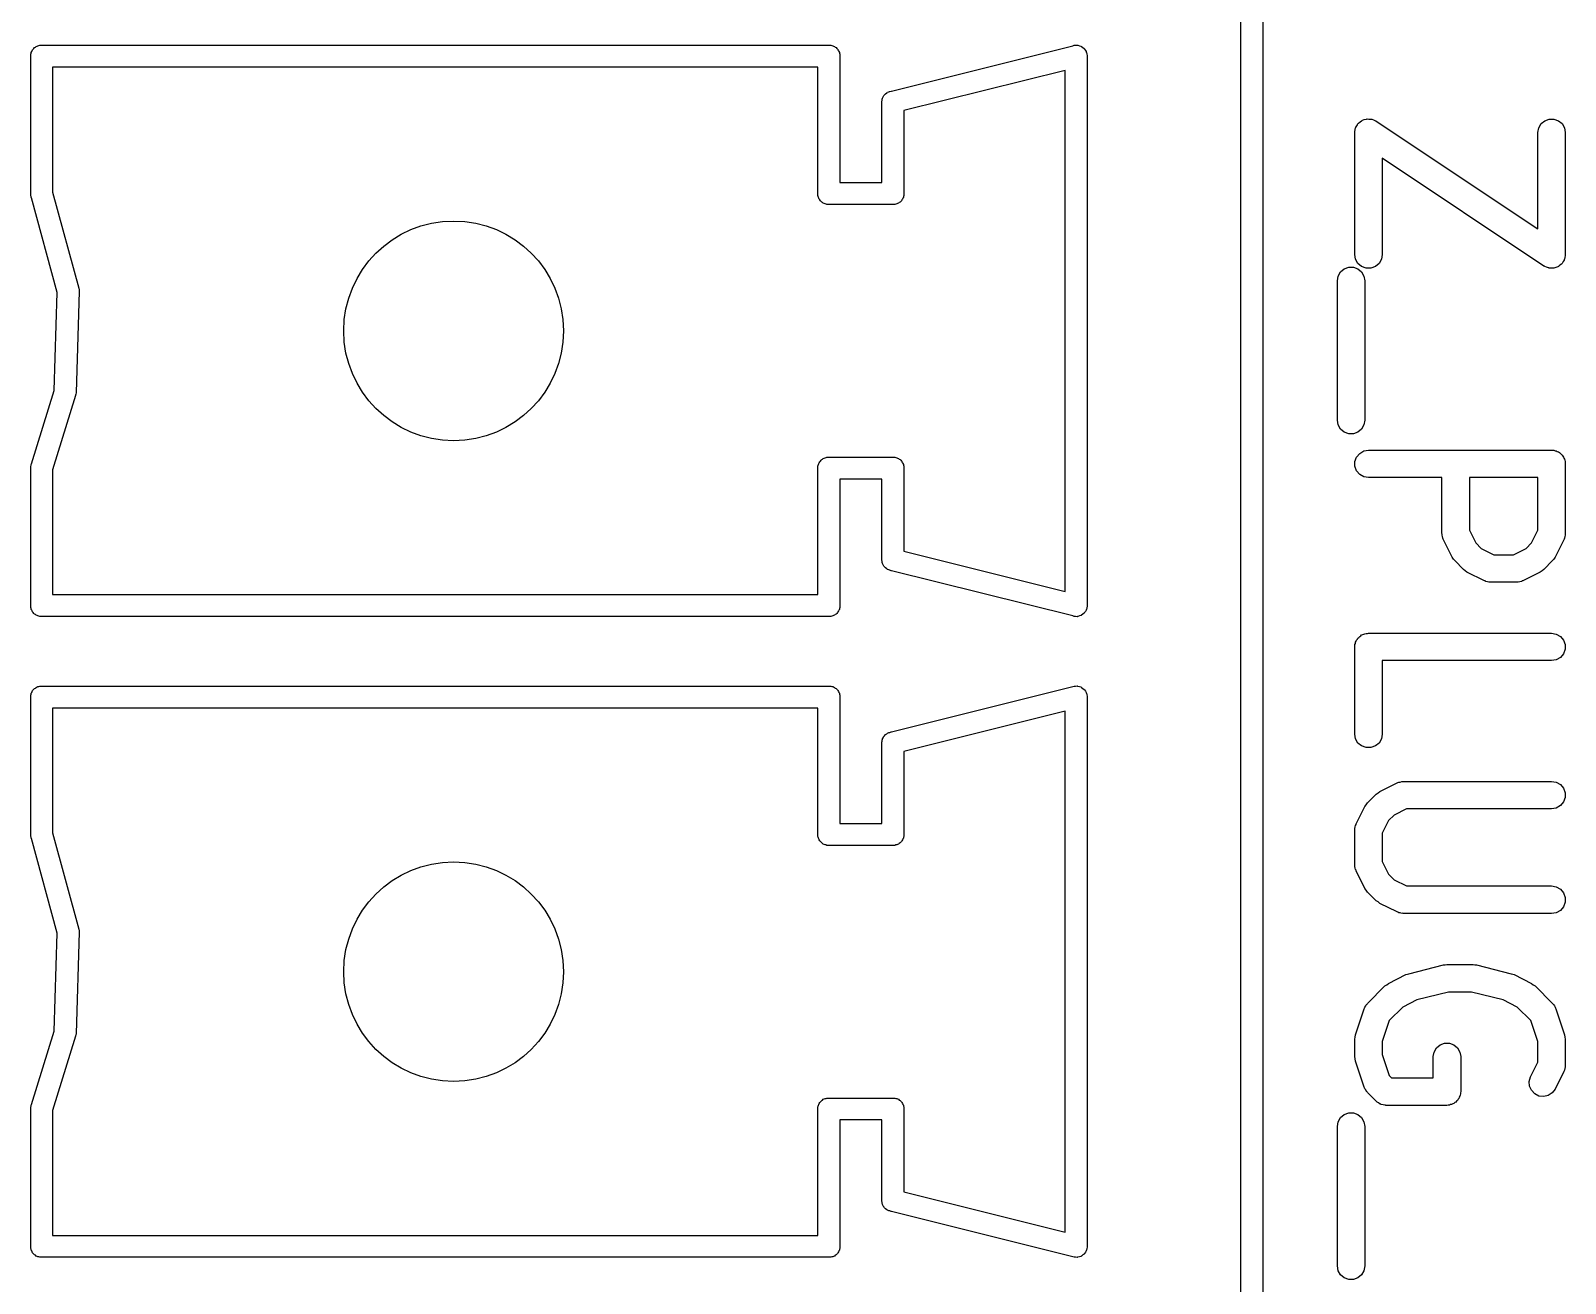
# Model space of a CAD drawing. Extents: x 84 to 159, y -171 to -32.
# Drawn here: x 89.26 to 97.64, y -125.36 to -118.52 of the extents above; entities that cross this region are included whole.
import ezdxf

# ---------------------------------------------------------------- set-up
doc = ezdxf.new("R2010")
doc.units = 0
doc.header["$MEASUREMENT"] = 0
doc.layers.add('BLACK', color=7, linetype='CONTINUOUS')

msp = doc.modelspace()

# ---------------------------------------------------------------- linework, layer by layer
at = {"layer": 'BLACK', "linetype": 'CONTINUOUS'}
for p, q in [((95.987, -110.592), (95.987, -140.222)), ((95.867, -140.157), (95.867, -110.657)), ((89.2744, -118.614), (89.2778, -118.61)), ((89.2778, -118.61), (89.2825, -118.608)), ((89.2825, -118.608), (89.2865, -118.604)), ((89.2865, -118.604), (89.2915, -118.602)), ((89.2915, -118.602), (89.2962, -118.6)), ((89.2962, -118.6), (89.3014, -118.599)), ((89.3014, -118.599), (89.3064, -118.597)), ((89.3064, -118.597), (89.3117, -118.597)), ((89.3117, -118.597), (89.3118, -118.597)), ((89.3118, -118.597), (93.6222, -118.597)), ((93.6222, -118.597), (93.6223, -118.597)), ((93.6223, -118.597), (93.6276, -118.597)), ((93.6276, -118.597), (93.6326, -118.599)), ((93.6326, -118.599), (93.6378, -118.6)), ((93.6378, -118.6), (93.6425, -118.602)), ((93.6425, -118.602), (93.6475, -118.604)), ((93.6475, -118.604), (93.6515, -118.608)), ((93.6515, -118.608), (93.6562, -118.61)), ((93.6562, -118.61), (93.6596, -118.614)), ((93.9596, -118.847), (94.9494, -118.6)), ((94.9494, -118.6), (94.9564, -118.597)), ((94.9564, -118.597), (94.9649, -118.597)), ((94.9649, -118.597), (94.9733, -118.596)), ((94.9733, -118.596), (94.9754, -118.597)), ((94.9754, -118.597), (94.9776, -118.597)), ((94.9776, -118.597), (94.9855, -118.6)), ((94.9855, -118.6), (94.9937, -118.602)), ((94.9937, -118.602), (94.9954, -118.603)), ((94.9954, -118.603), (94.9975, -118.604)), ((94.9975, -118.604), (95.004, -118.61)), ((95.004, -118.61), (95.0108, -118.615)), ((89.257, -118.646), (89.2588, -118.641)), ((89.257, -118.652), (89.257, -118.646)), ((89.257, -119.412), (89.257, -118.652)), ((89.2588, -118.641), (89.2597, -118.636)), ((89.2597, -118.636), (89.2624, -118.632)), ((89.2624, -118.632), (89.2642, -118.627)), ((89.2642, -118.627), (89.2677, -118.622)), ((89.2677, -118.622), (89.2703, -118.618)), ((89.2703, -118.618), (89.2744, -118.614)), ((93.6596, -118.614), (93.6637, -118.618)), ((93.6637, -118.618), (93.6663, -118.622)), ((93.6663, -118.622), (93.6698, -118.627)), ((93.6698, -118.627), (93.6716, -118.632)), ((93.6716, -118.632), (93.6743, -118.636)), ((93.6743, -118.636), (93.6752, -118.641)), ((93.6752, -118.641), (93.677, -118.646)), ((93.677, -118.646), (93.677, -118.652)), ((93.677, -118.652), (93.677, -118.652)), ((93.677, -118.652), (93.677, -119.347)), ((95.0108, -118.615), (95.012, -118.616)), ((95.012, -118.616), (95.0137, -118.618)), ((95.0137, -118.618), (95.0179, -118.625)), ((95.0179, -118.625), (95.0226, -118.632)), ((95.0226, -118.632), (95.0232, -118.634)), ((95.0232, -118.634), (95.0243, -118.636)), ((95.0243, -118.636), (95.0257, -118.645)), ((95.0257, -118.645), (95.0278, -118.653)), ((95.0278, -118.653), (95.027, -118.66)), ((95.027, -118.66), (95.027, -121.654)), ((89.377, -118.717), (89.377, -119.399)), ((93.557, -118.717), (89.377, -118.717)), ((93.557, -119.396), (93.557, -118.717)), ((94.907, -118.734), (94.027, -118.954)), ((94.907, -121.58), (94.907, -118.734)), ((93.9203, -118.868), (93.9268, -118.862)), ((93.9268, -118.862), (93.9329, -118.857)), ((93.9329, -118.857), (93.9349, -118.856)), ((93.9349, -118.856), (93.9365, -118.854)), ((93.9365, -118.854), (93.9445, -118.851)), ((93.9445, -118.851), (93.9474, -118.85)), ((93.9474, -118.85), (93.9494, -118.85)), ((93.9494, -118.85), (93.9564, -118.847)), ((93.9564, -118.847), (93.9596, -118.847)), ((93.9062, -118.911), (93.907, -118.904)), ((93.907, -118.914), (93.9062, -118.911)), ((93.907, -118.902), (93.9075, -118.899)), ((93.907, -118.904), (93.907, -118.902)), ((93.907, -119.347), (93.907, -118.914)), ((93.9075, -118.899), (93.9084, -118.89)), ((93.9084, -118.89), (93.9094, -118.888)), ((93.9094, -118.888), (93.9098, -118.886)), ((93.9098, -118.886), (93.914, -118.879)), ((93.914, -118.879), (93.9177, -118.871)), ((93.9177, -118.871), (93.9192, -118.87)), ((93.9192, -118.87), (93.9203, -118.868)), ((94.027, -118.954), (94.027, -119.412)), ((96.5018, -119.035), (96.5072, -119.025)), ((96.5072, -119.025), (96.509, -119.024)), ((96.509, -119.024), (96.5104, -119.022)), ((96.5104, -119.022), (96.519, -119.016)), ((96.519, -119.016), (96.5271, -119.009)), ((96.5271, -119.009), (96.5294, -119.008)), ((96.5294, -119.008), (96.5314, -119.006)), ((96.5314, -119.006), (96.5416, -119.003)), ((96.5416, -119.003), (96.5516, -119)), ((96.5516, -119), (96.554, -119)), ((96.554, -119), (96.5564, -118.999)), ((96.5564, -118.999), (96.567, -119)), ((96.567, -119), (96.5776, -119)), ((96.5776, -119), (96.5799, -119.001)), ((96.5799, -119.001), (96.5824, -119.001)), ((96.5824, -119.001), (96.5921, -119.005)), ((96.5921, -119.005), (96.6021, -119.009)), ((96.6021, -119.009), (96.604, -119.01)), ((96.604, -119.01), (96.6062, -119.011)), ((96.6062, -119.011), (97.4896, -119.6)), ((97.4941, -119.048), (97.5072, -119.025)), ((97.5072, -119.025), (97.5271, -119.009)), ((97.5271, -119.009), (97.5516, -119)), ((97.5516, -119), (97.5776, -119)), ((97.5776, -119), (97.6021, -119.009)), ((97.6021, -119.009), (97.6221, -119.025)), ((97.6221, -119.025), (97.6351, -119.048)), ((96.4896, -119.074), (96.49, -119.071)), ((96.4896, -119.74), (96.4896, -119.074)), ((96.4898, -119.069), (96.4923, -119.058)), ((96.49, -119.071), (96.4898, -119.069)), ((96.4923, -119.058), (96.4941, -119.048)), ((96.4941, -119.048), (96.4954, -119.046)), ((96.4954, -119.046), (96.4959, -119.044)), ((96.4959, -119.044), (96.5018, -119.035)), ((97.4896, -119.074), (97.4941, -119.048)), ((97.4896, -119.6), (97.4896, -119.074)), ((97.6351, -119.048), (97.6396, -119.074)), ((97.6396, -119.074), (97.6396, -119.74)), ((97.523, -119.803), (96.6396, -119.214)), ((96.6396, -119.214), (96.6396, -119.74)), ((93.677, -119.347), (93.907, -119.347)), ((89.2597, -119.428), (89.257, -119.412)), ((89.2612, -119.43), (89.2597, -119.428)), ((89.4021, -119.947), (89.2612, -119.43)), ((89.377, -119.399), (89.5203, -119.924)), ((93.557, -119.418), (93.557, -119.396)), ((93.5588, -119.423), (93.557, -119.418)), ((93.5597, -119.428), (93.5588, -119.423)), ((93.5624, -119.432), (93.5597, -119.428)), ((93.5642, -119.437), (93.5624, -119.432)), ((93.5677, -119.442), (93.5642, -119.437)), ((93.5703, -119.446), (93.5677, -119.442)), ((93.5744, -119.45), (93.5703, -119.446)), ((93.5778, -119.454), (93.5744, -119.45)), ((94.0096, -119.45), (94.0062, -119.454)), ((94.0137, -119.446), (94.0096, -119.45)), ((94.0163, -119.442), (94.0137, -119.446)), ((94.0198, -119.437), (94.0163, -119.442)), ((94.0216, -119.432), (94.0198, -119.437)), ((94.0243, -119.428), (94.0216, -119.432)), ((94.0252, -119.423), (94.0243, -119.428)), ((94.027, -119.418), (94.0252, -119.423)), ((94.027, -119.412), (94.027, -119.412)), ((94.027, -119.412), (94.027, -119.418)), ((93.5825, -119.456), (93.5778, -119.454)), ((93.5865, -119.46), (93.5825, -119.456)), ((93.5915, -119.462), (93.5865, -119.46)), ((93.5962, -119.464), (93.5915, -119.462)), ((93.6014, -119.465), (93.5962, -119.464)), ((93.6064, -119.467), (93.6014, -119.465)), ((93.6117, -119.467), (93.6064, -119.467)), ((93.6118, -119.467), (93.6117, -119.467)), ((93.9722, -119.467), (93.6118, -119.467)), ((93.9723, -119.467), (93.9722, -119.467)), ((93.9776, -119.467), (93.9723, -119.467)), ((93.9826, -119.465), (93.9776, -119.467)), ((93.9878, -119.464), (93.9826, -119.465)), ((93.9925, -119.462), (93.9878, -119.464)), ((93.9975, -119.46), (93.9925, -119.462)), ((94.0015, -119.456), (93.9975, -119.46)), ((94.0062, -119.454), (94.0015, -119.456)), ((96.4941, -119.766), (96.4896, -119.74)), ((96.5072, -119.789), (96.4941, -119.766)), ((96.6351, -119.766), (96.6221, -119.789)), ((96.6396, -119.74), (96.6351, -119.766)), ((97.6274, -119.779), (97.6221, -119.789)), ((97.6333, -119.77), (97.6274, -119.779)), ((97.6339, -119.768), (97.6333, -119.77)), ((97.6351, -119.766), (97.6339, -119.768)), ((97.6369, -119.756), (97.6351, -119.766)), ((97.6395, -119.745), (97.6369, -119.756)), ((97.6396, -119.74), (97.6392, -119.743)), ((97.6392, -119.743), (97.6395, -119.745)), ((96.3944, -119.883), (96.3989, -119.858)), ((96.3989, -119.858), (96.4119, -119.835)), ((96.4119, -119.835), (96.4319, -119.818)), ((96.4319, -119.818), (96.4564, -119.809)), ((96.4564, -119.809), (96.4824, -119.809)), ((96.4824, -119.809), (96.5069, -119.818)), ((96.5069, -119.818), (96.5268, -119.835)), ((96.5271, -119.805), (96.5072, -119.789)), ((96.5268, -119.835), (96.5399, -119.858)), ((96.5516, -119.814), (96.5271, -119.805)), ((96.5399, -119.858), (96.5444, -119.883)), ((96.5776, -119.814), (96.5516, -119.814)), ((96.6021, -119.805), (96.5776, -119.814)), ((96.6221, -119.789), (96.6021, -119.805)), ((97.5252, -119.804), (97.523, -119.803)), ((97.5271, -119.805), (97.5252, -119.804)), ((97.5371, -119.809), (97.5271, -119.805)), ((97.5469, -119.813), (97.5371, -119.809)), ((97.5493, -119.813), (97.5469, -119.813)), ((97.5516, -119.814), (97.5493, -119.813)), ((97.5622, -119.814), (97.5516, -119.814)), ((97.5729, -119.815), (97.5622, -119.814)), ((97.5752, -119.814), (97.5729, -119.815)), ((97.5776, -119.814), (97.5752, -119.814)), ((97.5876, -119.811), (97.5776, -119.814)), ((97.5979, -119.808), (97.5876, -119.811)), ((97.5998, -119.806), (97.5979, -119.808)), ((97.6021, -119.805), (97.5998, -119.806)), ((97.6103, -119.798), (97.6021, -119.805)), ((97.6189, -119.792), (97.6103, -119.798)), ((97.6202, -119.79), (97.6189, -119.792)), ((97.6221, -119.789), (97.6202, -119.79)), ((89.3849, -120.482), (89.4021, -119.947)), ((89.5223, -119.942), (89.5046, -120.494)), ((89.5203, -119.924), (89.522, -119.933)), ((89.522, -119.933), (89.5219, -119.938)), ((89.5219, -119.938), (89.5223, -119.942)), ((96.3944, -120.645), (96.3944, -119.883)), ((96.5444, -119.883), (96.5444, -120.645)), ((89.2617, -120.883), (89.3849, -120.482)), ((89.5019, -120.51), (89.377, -120.916)), ((89.5024, -120.507), (89.5019, -120.51)), ((89.5035, -120.504), (89.5024, -120.507)), ((89.5046, -120.494), (89.5035, -120.504)), ((96.3989, -120.671), (96.3944, -120.645)), ((96.4119, -120.693), (96.3989, -120.671)), ((96.4319, -120.71), (96.4119, -120.693)), ((96.5268, -120.693), (96.5069, -120.71)), ((96.5399, -120.671), (96.5268, -120.693)), ((96.5444, -120.645), (96.5399, -120.671)), ((96.4564, -120.719), (96.4319, -120.71)), ((96.4824, -120.719), (96.4564, -120.719)), ((96.5069, -120.71), (96.4824, -120.719)), ((93.5624, -120.882), (93.5642, -120.877)), ((93.5642, -120.877), (93.5677, -120.872)), ((93.5677, -120.872), (93.5703, -120.868)), ((93.5703, -120.868), (93.5744, -120.864)), ((93.5744, -120.864), (93.5778, -120.86)), ((93.5778, -120.86), (93.5825, -120.858)), ((93.5825, -120.858), (93.5865, -120.854)), ((93.5865, -120.854), (93.5915, -120.852)), ((93.5915, -120.852), (93.5962, -120.85)), ((93.5962, -120.85), (93.6014, -120.849)), ((93.6014, -120.849), (93.6064, -120.847)), ((93.6064, -120.847), (93.6117, -120.847)), ((93.6117, -120.847), (93.6118, -120.847)), ((93.6118, -120.847), (93.9722, -120.847)), ((93.9722, -120.847), (93.9723, -120.847)), ((93.9723, -120.847), (93.9776, -120.847)), ((93.9776, -120.847), (93.9826, -120.849)), ((93.9826, -120.849), (93.9878, -120.85)), ((93.9878, -120.85), (93.9925, -120.852)), ((93.9925, -120.852), (93.9975, -120.854)), ((93.9975, -120.854), (94.0015, -120.858)), ((94.0015, -120.858), (94.0062, -120.86)), ((94.0062, -120.86), (94.0096, -120.864)), ((94.0096, -120.864), (94.0137, -120.868)), ((94.0137, -120.868), (94.0163, -120.872)), ((94.0163, -120.872), (94.0198, -120.877)), ((94.0198, -120.877), (94.0216, -120.882)), ((96.4908, -120.87), (96.4997, -120.846)), ((96.4908, -120.896), (96.4908, -120.87)), ((96.4997, -120.846), (96.5164, -120.826)), ((96.5164, -120.826), (96.539, -120.813)), ((96.539, -120.813), (96.5646, -120.808)), ((96.5646, -120.808), (97.5646, -120.808)), ((97.5646, -120.808), (97.5711, -120.809)), ((97.5711, -120.809), (97.5776, -120.809)), ((97.5776, -120.809), (97.5838, -120.812)), ((97.5838, -120.812), (97.5903, -120.813)), ((97.5903, -120.813), (97.596, -120.816)), ((97.596, -120.816), (97.6021, -120.818)), ((97.6021, -120.818), (97.6071, -120.822)), ((97.6071, -120.822), (97.6128, -120.826)), ((97.6128, -120.826), (97.617, -120.831)), ((97.617, -120.831), (97.6221, -120.835)), ((97.6221, -120.835), (97.6254, -120.841)), ((97.6254, -120.841), (97.6296, -120.846)), ((97.6296, -120.846), (97.6318, -120.852)), ((97.6318, -120.852), (97.6351, -120.858)), ((97.6351, -120.858), (97.6362, -120.864)), ((97.6362, -120.864), (97.6385, -120.87)), ((97.6385, -120.87), (97.6385, -120.877)), ((97.6385, -120.877), (97.6396, -120.883)), ((89.257, -120.902), (89.2597, -120.886)), ((89.257, -121.662), (89.257, -120.902)), ((89.2597, -120.886), (89.2617, -120.883)), ((89.377, -120.916), (89.377, -121.597)), ((93.557, -120.896), (93.5588, -120.891)), ((93.557, -120.902), (93.557, -120.896)), ((93.557, -121.597), (93.557, -120.902)), ((93.557, -120.902), (93.557, -120.902)), ((93.5588, -120.891), (93.5597, -120.886)), ((93.5597, -120.886), (93.5624, -120.882)), ((94.0216, -120.882), (94.0243, -120.886)), ((94.0243, -120.886), (94.0252, -120.891)), ((94.0252, -120.891), (94.027, -120.896)), ((94.027, -120.896), (94.027, -120.902)), ((94.027, -120.902), (94.027, -120.902)), ((94.027, -120.902), (94.027, -121.36)), ((96.4997, -120.921), (96.4908, -120.896)), ((96.5164, -120.941), (96.4997, -120.921)), ((96.539, -120.954), (96.5164, -120.941)), ((96.5646, -120.958), (96.539, -120.954)), ((96.9658, -120.958), (96.5646, -120.958)), ((96.9658, -121.264), (96.9658, -120.958)), ((97.1158, -120.958), (97.1158, -121.246)), ((97.4896, -120.958), (97.1158, -120.958)), ((97.4896, -121.246), (97.4896, -120.958)), ((97.6396, -120.883), (97.6396, -121.264)), ((93.907, -120.967), (93.677, -120.967)), ((93.677, -120.967), (93.677, -121.662)), ((93.907, -121.4), (93.907, -120.967)), ((96.9666, -121.268), (96.9658, -121.264)), ((96.9663, -121.273), (96.9666, -121.268)), ((96.9688, -121.281), (96.9663, -121.273)), ((96.9703, -121.29), (96.9688, -121.281)), ((96.9725, -121.294), (96.9703, -121.29)), ((96.9737, -121.298), (96.9725, -121.294)), ((97.1158, -121.246), (97.1501, -121.315)), ((97.4554, -121.315), (97.4896, -121.246)), ((97.6329, -121.294), (97.6317, -121.298)), ((97.6351, -121.29), (97.6329, -121.294)), ((97.6366, -121.281), (97.6351, -121.29)), ((97.6391, -121.273), (97.6366, -121.281)), ((97.6396, -121.264), (97.6389, -121.268)), ((97.6389, -121.268), (97.6391, -121.273)), ((94.027, -121.36), (94.907, -121.58)), ((97.0213, -121.393), (96.9737, -121.298)), ((97.1501, -121.315), (97.1805, -121.345)), ((97.1805, -121.345), (97.249, -121.38)), ((97.249, -121.38), (97.3564, -121.38)), ((97.3564, -121.38), (97.425, -121.345)), ((97.425, -121.345), (97.4554, -121.315)), ((97.6317, -121.298), (97.5841, -121.393)), ((93.9062, -121.403), (93.907, -121.4)), ((93.907, -121.41), (93.9062, -121.403)), ((93.907, -121.412), (93.907, -121.41)), ((93.9075, -121.415), (93.907, -121.412)), ((93.9084, -121.424), (93.9075, -121.415)), ((93.9094, -121.426), (93.9084, -121.424)), ((93.9097, -121.428), (93.9094, -121.426)), ((93.914, -121.435), (93.9097, -121.428)), ((93.9177, -121.443), (93.914, -121.435)), ((93.9192, -121.444), (93.9177, -121.443)), ((93.9203, -121.446), (93.9192, -121.444)), ((93.9268, -121.452), (93.9203, -121.446)), ((93.9329, -121.457), (93.9268, -121.452)), ((93.9349, -121.458), (93.9329, -121.457)), ((93.9365, -121.46), (93.9349, -121.458)), ((93.9445, -121.463), (93.9365, -121.46)), ((93.9474, -121.464), (93.9445, -121.463)), ((97.0285, -121.403), (97.0213, -121.393)), ((97.0354, -121.412), (97.0285, -121.403)), ((97.083, -121.46), (97.0354, -121.412)), ((97.0929, -121.467), (97.083, -121.46)), ((97.5224, -121.46), (97.5126, -121.467)), ((97.57, -121.412), (97.5224, -121.46)), ((97.5769, -121.403), (97.57, -121.412)), ((97.5841, -121.393), (97.5769, -121.403)), ((93.9494, -121.464), (93.9474, -121.464)), ((93.9564, -121.467), (93.9494, -121.464)), ((93.9596, -121.467), (93.9564, -121.467)), ((94.9494, -121.714), (93.9596, -121.467)), ((97.1025, -121.474), (97.0929, -121.467)), ((97.1977, -121.522), (97.1025, -121.474)), ((97.2019, -121.523), (97.1977, -121.522)), ((97.2056, -121.525), (97.2019, -121.523)), ((97.2143, -121.527), (97.2056, -121.525)), ((97.2227, -121.529), (97.2143, -121.527)), ((97.227, -121.529), (97.2227, -121.529)), ((97.2313, -121.53), (97.227, -121.529)), ((97.3741, -121.53), (97.2313, -121.53)), ((97.3784, -121.529), (97.3741, -121.53)), ((97.3827, -121.529), (97.3784, -121.529)), ((97.3911, -121.527), (97.3827, -121.529)), ((97.3998, -121.525), (97.3911, -121.527)), ((97.4035, -121.523), (97.3998, -121.525)), ((97.4077, -121.522), (97.4035, -121.523)), ((97.5029, -121.474), (97.4077, -121.522)), ((97.5126, -121.467), (97.5029, -121.474)), ((89.377, -121.597), (93.557, -121.597)), ((89.257, -121.668), (89.257, -121.662)), ((89.257, -121.662), (89.257, -121.662)), ((89.2588, -121.673), (89.257, -121.668)), ((89.2597, -121.678), (89.2588, -121.673)), ((89.2624, -121.682), (89.2597, -121.678)), ((89.2642, -121.687), (89.2624, -121.682)), ((89.2677, -121.692), (89.2642, -121.687)), ((89.2703, -121.696), (89.2677, -121.692)), ((89.2744, -121.7), (89.2703, -121.696)), ((89.2778, -121.704), (89.2744, -121.7)), ((89.2825, -121.706), (89.2778, -121.704)), ((89.2865, -121.71), (89.2825, -121.706)), ((89.2915, -121.712), (89.2865, -121.71)), ((89.2962, -121.714), (89.2915, -121.712)), ((89.3014, -121.715), (89.2962, -121.714)), ((89.3064, -121.717), (89.3014, -121.715)), ((93.6326, -121.715), (93.6276, -121.717)), ((93.6378, -121.714), (93.6326, -121.715)), ((93.6425, -121.712), (93.6378, -121.714)), ((93.6475, -121.71), (93.6425, -121.712)), ((93.6515, -121.706), (93.6475, -121.71)), ((93.6562, -121.704), (93.6515, -121.706)), ((93.6596, -121.7), (93.6562, -121.704)), ((93.6637, -121.696), (93.6596, -121.7)), ((93.6663, -121.692), (93.6637, -121.696)), ((93.6698, -121.687), (93.6663, -121.692)), ((93.6716, -121.682), (93.6698, -121.687)), ((93.6743, -121.678), (93.6716, -121.682)), ((93.6752, -121.673), (93.6743, -121.678)), ((93.677, -121.668), (93.6752, -121.673)), ((93.677, -121.662), (93.677, -121.662)), ((93.677, -121.662), (93.677, -121.668)), ((94.9564, -121.717), (94.9494, -121.714)), ((94.9855, -121.714), (94.9776, -121.717)), ((94.9937, -121.712), (94.9855, -121.714)), ((94.9954, -121.711), (94.9937, -121.712)), ((94.9975, -121.71), (94.9954, -121.711)), ((95.004, -121.704), (94.9975, -121.71)), ((95.0108, -121.699), (95.004, -121.704)), ((95.012, -121.698), (95.0108, -121.699)), ((95.0137, -121.696), (95.012, -121.698)), ((95.0179, -121.689), (95.0137, -121.696)), ((95.0226, -121.682), (95.0179, -121.689)), ((95.0232, -121.68), (95.0226, -121.682)), ((95.0243, -121.678), (95.0232, -121.68)), ((95.0257, -121.669), (95.0243, -121.678)), ((95.0278, -121.661), (95.0257, -121.669)), ((95.027, -121.654), (95.0278, -121.661)), ((89.3117, -121.717), (89.3064, -121.717)), ((89.3118, -121.717), (89.3117, -121.717)), ((93.6222, -121.717), (89.3118, -121.717)), ((93.6223, -121.717), (93.6222, -121.717)), ((93.6276, -121.717), (93.6223, -121.717)), ((94.9649, -121.717), (94.9564, -121.717)), ((94.9733, -121.718), (94.9649, -121.717)), ((94.9754, -121.717), (94.9733, -121.718)), ((94.9776, -121.717), (94.9754, -121.717)), ((96.4896, -121.883), (96.4908, -121.877)), ((96.4896, -122.359), (96.4896, -121.883)), ((96.4908, -121.87), (96.493, -121.864)), ((96.4908, -121.877), (96.4908, -121.87)), ((96.493, -121.864), (96.4941, -121.858)), ((96.4941, -121.858), (96.4974, -121.852)), ((96.4974, -121.852), (96.4997, -121.846)), ((96.4997, -121.846), (96.5039, -121.841)), ((96.5039, -121.841), (96.5072, -121.835)), ((96.5072, -121.835), (96.5122, -121.831)), ((96.5122, -121.831), (96.5164, -121.826)), ((96.5164, -121.826), (96.5221, -121.822)), ((96.5221, -121.822), (96.5271, -121.818)), ((96.5271, -121.818), (96.5333, -121.816)), ((96.5333, -121.816), (96.539, -121.813)), ((96.539, -121.813), (96.5454, -121.812)), ((96.5454, -121.812), (96.5516, -121.809)), ((96.5516, -121.809), (96.5582, -121.809)), ((96.5582, -121.809), (96.5646, -121.808)), ((96.5646, -121.808), (97.5646, -121.808)), ((97.5646, -121.808), (97.5903, -121.813)), ((97.5903, -121.813), (97.6128, -121.826)), ((97.6128, -121.826), (97.6296, -121.846)), ((97.6296, -121.846), (97.6385, -121.87)), ((97.6385, -121.87), (97.6385, -121.896)), ((97.5646, -121.958), (96.6396, -121.958)), ((96.6396, -121.958), (96.6396, -122.359)), ((97.5903, -121.954), (97.5646, -121.958)), ((97.6128, -121.941), (97.5903, -121.954)), ((97.6296, -121.921), (97.6128, -121.941)), ((97.6385, -121.896), (97.6296, -121.921)), ((89.2597, -122.136), (89.2624, -122.132)), ((89.2624, -122.132), (89.2642, -122.127)), ((89.2642, -122.127), (89.2677, -122.122)), ((89.2677, -122.122), (89.2703, -122.118)), ((89.2703, -122.118), (89.2744, -122.114)), ((89.2744, -122.114), (89.2778, -122.11)), ((89.2778, -122.11), (89.2825, -122.108)), ((89.2825, -122.108), (89.2865, -122.104)), ((89.2865, -122.104), (89.2915, -122.102)), ((89.2915, -122.102), (89.2962, -122.1)), ((89.2962, -122.1), (89.3014, -122.099)), ((89.3014, -122.099), (89.3064, -122.097)), ((89.3064, -122.097), (89.3117, -122.097)), ((89.3117, -122.097), (89.3118, -122.097)), ((89.3118, -122.097), (93.6222, -122.097)), ((93.6222, -122.097), (93.6223, -122.097)), ((93.6223, -122.097), (93.6276, -122.097)), ((93.6276, -122.097), (93.6326, -122.099)), ((93.6326, -122.099), (93.6378, -122.1)), ((93.6378, -122.1), (93.6425, -122.102)), ((93.6425, -122.102), (93.6475, -122.104)), ((93.6475, -122.104), (93.6515, -122.108)), ((93.6515, -122.108), (93.6562, -122.11)), ((93.6562, -122.11), (93.6596, -122.114)), ((93.6596, -122.114), (93.6637, -122.118)), ((93.6637, -122.118), (93.6663, -122.122)), ((93.6663, -122.122), (93.6698, -122.127)), ((93.6698, -122.127), (93.6716, -122.132)), ((93.6716, -122.132), (93.6743, -122.136)), ((93.9596, -122.347), (94.9494, -122.1)), ((94.9494, -122.1), (94.9564, -122.097)), ((94.9564, -122.097), (94.9649, -122.097)), ((94.9649, -122.097), (94.9733, -122.096)), ((94.9733, -122.096), (94.9754, -122.097)), ((94.9754, -122.097), (94.9776, -122.097)), ((94.9776, -122.097), (94.9855, -122.1)), ((94.9855, -122.1), (94.9937, -122.102)), ((94.9937, -122.102), (94.9954, -122.103)), ((94.9954, -122.103), (94.9975, -122.104)), ((94.9975, -122.104), (95.004, -122.11)), ((95.004, -122.11), (95.0108, -122.115)), ((95.0108, -122.115), (95.012, -122.116)), ((95.012, -122.116), (95.0137, -122.118)), ((95.0137, -122.118), (95.0179, -122.125)), ((95.0179, -122.125), (95.0226, -122.132)), ((95.0226, -122.132), (95.0232, -122.134)), ((95.0232, -122.134), (95.0243, -122.136)), ((89.257, -122.146), (89.2588, -122.141)), ((89.257, -122.152), (89.257, -122.146)), ((89.257, -122.912), (89.257, -122.152)), ((89.2588, -122.141), (89.2597, -122.136)), ((89.377, -122.217), (89.377, -122.899)), ((93.557, -122.217), (89.377, -122.217)), ((93.557, -122.896), (93.557, -122.217)), ((93.6743, -122.136), (93.6752, -122.141)), ((93.6752, -122.141), (93.677, -122.146)), ((93.677, -122.146), (93.677, -122.152)), ((93.677, -122.152), (93.677, -122.152)), ((93.677, -122.152), (93.677, -122.847)), ((95.0243, -122.136), (95.0257, -122.145)), ((95.0257, -122.145), (95.0278, -122.153)), ((95.0278, -122.153), (95.027, -122.16)), ((95.027, -122.16), (95.027, -125.154)), ((94.907, -122.234), (94.027, -122.454)), ((94.907, -125.08), (94.907, -122.234)), ((93.9098, -122.386), (93.914, -122.379)), ((93.914, -122.379), (93.9177, -122.371)), ((93.9177, -122.371), (93.9192, -122.37)), ((93.9192, -122.37), (93.9203, -122.368)), ((93.9203, -122.368), (93.9268, -122.362)), ((93.9268, -122.362), (93.9329, -122.357)), ((93.9329, -122.357), (93.9349, -122.356)), ((93.9349, -122.356), (93.9365, -122.354)), ((93.9365, -122.354), (93.9445, -122.351)), ((93.9445, -122.351), (93.9474, -122.35)), ((93.9474, -122.35), (93.9494, -122.35)), ((93.9494, -122.35), (93.9564, -122.347)), ((93.9564, -122.347), (93.9596, -122.347)), ((96.4941, -122.385), (96.4896, -122.359)), ((96.5072, -122.408), (96.4941, -122.385)), ((96.6351, -122.385), (96.6221, -122.408)), ((96.6396, -122.359), (96.6351, -122.385)), ((93.9062, -122.411), (93.907, -122.404)), ((93.907, -122.414), (93.9062, -122.411)), ((93.907, -122.402), (93.9075, -122.399)), ((93.907, -122.404), (93.907, -122.402)), ((93.907, -122.847), (93.907, -122.414)), ((93.9075, -122.399), (93.9084, -122.39)), ((93.9084, -122.39), (93.9094, -122.388)), ((93.9094, -122.388), (93.9098, -122.386)), ((94.027, -122.454), (94.027, -122.912)), ((96.5271, -122.424), (96.5072, -122.408)), ((96.5516, -122.433), (96.5271, -122.424)), ((96.5776, -122.433), (96.5516, -122.433)), ((96.6021, -122.424), (96.5776, -122.433)), ((96.6221, -122.408), (96.6021, -122.424)), ((96.6263, -122.673), (96.7216, -122.626)), ((96.7216, -122.626), (96.7257, -122.624)), ((96.7257, -122.624), (96.7294, -122.622)), ((96.7294, -122.622), (96.7381, -122.621)), ((96.7381, -122.621), (96.7465, -122.618)), ((96.7465, -122.618), (96.7508, -122.618)), ((96.7508, -122.618), (96.7551, -122.618)), ((96.7551, -122.618), (97.5646, -122.618)), ((97.5646, -122.618), (97.5903, -122.622)), ((97.5903, -122.622), (97.6128, -122.635)), ((97.6128, -122.635), (97.6296, -122.655)), ((96.5592, -122.735), (96.6068, -122.687)), ((96.6068, -122.687), (96.6167, -122.68)), ((96.6167, -122.68), (96.6263, -122.673)), ((97.6296, -122.655), (97.6385, -122.68)), ((97.6385, -122.706), (97.6296, -122.73)), ((97.6385, -122.68), (97.6385, -122.706)), ((96.4975, -122.85), (96.5452, -122.754)), ((96.5452, -122.754), (96.5523, -122.745)), ((96.5523, -122.745), (96.5592, -122.735)), ((96.7043, -122.802), (96.6739, -122.832)), ((96.7728, -122.768), (96.7043, -122.802)), ((97.5646, -122.768), (96.7728, -122.768)), ((97.5903, -122.763), (97.5646, -122.768)), ((97.6128, -122.75), (97.5903, -122.763)), ((97.6296, -122.73), (97.6128, -122.75)), ((93.677, -122.847), (93.907, -122.847)), ((96.4896, -122.883), (96.4904, -122.879)), ((96.4896, -123.074), (96.4896, -122.883)), ((96.4901, -122.875), (96.4926, -122.866)), ((96.4904, -122.879), (96.4901, -122.875)), ((96.4926, -122.866), (96.4941, -122.858)), ((96.4941, -122.858), (96.4963, -122.854)), ((96.4963, -122.854), (96.4975, -122.85)), ((96.6739, -122.832), (96.6396, -122.901)), ((89.2597, -122.928), (89.257, -122.912)), ((89.2612, -122.93), (89.2597, -122.928)), ((89.4021, -123.447), (89.2612, -122.93)), ((89.377, -122.899), (89.5203, -123.424)), ((93.557, -122.918), (93.557, -122.896)), ((93.5588, -122.923), (93.557, -122.918)), ((93.5597, -122.928), (93.5588, -122.923)), ((93.5624, -122.932), (93.5597, -122.928)), ((93.5642, -122.937), (93.5624, -122.932)), ((93.5677, -122.942), (93.5642, -122.937)), ((93.5703, -122.946), (93.5677, -122.942)), ((93.5744, -122.95), (93.5703, -122.946)), ((93.5778, -122.954), (93.5744, -122.95)), ((93.5825, -122.956), (93.5778, -122.954)), ((93.5865, -122.96), (93.5825, -122.956)), ((93.5915, -122.962), (93.5865, -122.96)), ((93.5962, -122.964), (93.5915, -122.962)), ((93.6014, -122.965), (93.5962, -122.964)), ((93.6064, -122.967), (93.6014, -122.965)), ((93.6117, -122.967), (93.6064, -122.967)), ((93.6118, -122.967), (93.6117, -122.967)), ((93.9722, -122.967), (93.6118, -122.967)), ((93.9723, -122.967), (93.9722, -122.967)), ((93.9776, -122.967), (93.9723, -122.967)), ((93.9826, -122.965), (93.9776, -122.967)), ((93.9878, -122.964), (93.9826, -122.965)), ((93.9925, -122.962), (93.9878, -122.964)), ((93.9975, -122.96), (93.9925, -122.962)), ((94.0015, -122.956), (93.9975, -122.96)), ((94.0062, -122.954), (94.0015, -122.956)), ((94.0096, -122.95), (94.0062, -122.954)), ((94.0137, -122.946), (94.0096, -122.95)), ((94.0163, -122.942), (94.0137, -122.946)), ((94.0198, -122.937), (94.0163, -122.942)), ((94.0216, -122.932), (94.0198, -122.937)), ((94.0243, -122.928), (94.0216, -122.932)), ((94.0252, -122.923), (94.0243, -122.928)), ((94.027, -122.918), (94.0252, -122.923)), ((94.027, -122.912), (94.027, -122.912)), ((94.027, -122.912), (94.027, -122.918)), ((96.6396, -122.901), (96.6396, -123.056)), ((96.6396, -123.056), (96.6739, -123.124)), ((96.4904, -123.078), (96.4896, -123.074)), ((96.4901, -123.082), (96.4904, -123.078)), ((96.4926, -123.091), (96.4901, -123.082)), ((96.4941, -123.099), (96.4926, -123.091)), ((96.4963, -123.103), (96.4941, -123.099)), ((96.4975, -123.107), (96.4963, -123.103)), ((96.5452, -123.202), (96.4975, -123.107)), ((96.6739, -123.124), (96.7043, -123.155)), ((96.5523, -123.212), (96.5452, -123.202)), ((96.5592, -123.222), (96.5523, -123.212)), ((96.6068, -123.27), (96.5592, -123.222)), ((96.7043, -123.155), (96.7728, -123.189)), ((96.7728, -123.189), (97.5646, -123.189)), ((97.5646, -123.189), (97.5903, -123.194)), ((97.5903, -123.194), (97.6128, -123.207)), ((97.6128, -123.207), (97.6296, -123.227)), ((96.6167, -123.276), (96.6068, -123.27)), ((96.6263, -123.284), (96.6167, -123.276)), ((96.7216, -123.331), (96.6263, -123.284)), ((97.6296, -123.302), (97.6128, -123.322)), ((97.6296, -123.227), (97.6385, -123.251)), ((97.6385, -123.277), (97.6296, -123.302)), ((97.6385, -123.251), (97.6385, -123.277)), ((96.7257, -123.332), (96.7216, -123.331)), ((96.7294, -123.335), (96.7257, -123.332)), ((96.7381, -123.336), (96.7294, -123.335)), ((96.7465, -123.339), (96.7381, -123.336)), ((96.7508, -123.338), (96.7465, -123.339)), ((96.7551, -123.339), (96.7508, -123.338)), ((97.5646, -123.339), (96.7551, -123.339)), ((97.5903, -123.335), (97.5646, -123.339)), ((97.6128, -123.322), (97.5903, -123.335)), ((89.3849, -123.982), (89.4021, -123.447)), ((89.5223, -123.442), (89.5046, -123.994)), ((89.5203, -123.424), (89.522, -123.433)), ((89.522, -123.433), (89.5219, -123.438)), ((89.5219, -123.438), (89.5223, -123.442)), ((96.7845, -123.668), (96.975, -123.62)), ((96.975, -123.62), (96.9842, -123.619)), ((96.9842, -123.619), (96.9932, -123.618)), ((96.9932, -123.618), (97.136, -123.618)), ((97.136, -123.618), (97.1451, -123.619)), ((97.1451, -123.619), (97.1542, -123.62)), ((97.1542, -123.62), (97.3447, -123.668)), ((96.6643, -123.728), (96.6739, -123.721)), ((96.6739, -123.721), (96.7692, -123.673)), ((96.7692, -123.673), (96.777, -123.671)), ((96.777, -123.671), (96.7845, -123.668)), ((97.3447, -123.668), (97.3522, -123.671)), ((97.3522, -123.671), (97.3601, -123.673)), ((97.3601, -123.673), (97.4553, -123.721)), ((97.4553, -123.721), (97.4649, -123.728)), ((96.5592, -123.83), (96.6544, -123.735)), ((96.6544, -123.735), (96.6643, -123.728)), ((96.8289, -123.811), (96.7519, -123.85)), ((97.0024, -123.768), (96.8289, -123.811)), ((97.1268, -123.768), (97.0024, -123.768)), ((97.3003, -123.811), (97.1268, -123.768)), ((97.3773, -123.85), (97.3003, -123.811)), ((97.4649, -123.728), (97.4748, -123.735)), ((97.4748, -123.735), (97.57, -123.83)), ((96.4935, -124.002), (96.5411, -123.859)), ((96.5411, -123.859), (96.5431, -123.856)), ((96.5431, -123.856), (96.5443, -123.851)), ((96.5443, -123.851), (96.5493, -123.844)), ((96.5493, -123.844), (96.5535, -123.837)), ((96.5535, -123.837), (96.5567, -123.834)), ((96.5567, -123.834), (96.5592, -123.83)), ((96.7519, -123.85), (96.6778, -123.924)), ((97.4514, -123.924), (97.3773, -123.85)), ((97.57, -123.83), (97.5725, -123.834)), ((97.5725, -123.834), (97.5757, -123.837)), ((97.5757, -123.837), (97.5799, -123.844)), ((97.5799, -123.844), (97.585, -123.851)), ((97.585, -123.851), (97.5861, -123.856)), ((97.5861, -123.856), (97.5882, -123.859)), ((97.5882, -123.859), (97.6358, -124.002)), ((96.6778, -123.924), (96.6396, -124.038)), ((97.4896, -124.038), (97.4514, -123.924)), ((89.2617, -124.383), (89.3849, -123.982)), ((89.5019, -124.01), (89.377, -124.416)), ((89.5024, -124.007), (89.5019, -124.01)), ((89.5035, -124.004), (89.5024, -124.007)), ((89.5046, -123.994), (89.5035, -124.004)), ((96.4896, -124.026), (96.4917, -124.014)), ((96.4896, -124.121), (96.4896, -124.026)), ((96.4917, -124.014), (96.4935, -124.002)), ((96.6396, -124.038), (96.6396, -124.109)), ((96.9357, -124.073), (96.9557, -124.056)), ((96.9557, -124.056), (96.9802, -124.047)), ((96.9802, -124.047), (97.0062, -124.047)), ((97.0062, -124.047), (97.0307, -124.056)), ((97.0307, -124.056), (97.0506, -124.073)), ((97.4896, -124.151), (97.4896, -124.038)), ((97.6358, -124.002), (97.6375, -124.014)), ((97.6375, -124.014), (97.6396, -124.026)), ((97.6396, -124.026), (97.6396, -124.169)), ((96.4917, -124.133), (96.4896, -124.121)), ((96.4935, -124.145), (96.4917, -124.133)), ((96.5411, -124.288), (96.4935, -124.145)), ((96.6396, -124.109), (96.6778, -124.224)), ((96.9182, -124.121), (96.9227, -124.096)), ((96.9182, -124.237), (96.9182, -124.121)), ((96.9227, -124.096), (96.9357, -124.073)), ((97.0506, -124.073), (97.0637, -124.096)), ((97.0637, -124.096), (97.0682, -124.121)), ((97.0682, -124.121), (97.0682, -124.312)), ((96.6778, -124.224), (96.6909, -124.237)), ((97.4499, -124.231), (97.4896, -124.151)), ((97.6317, -124.202), (97.5841, -124.298)), ((97.6329, -124.198), (97.6317, -124.202)), ((97.6351, -124.195), (97.6329, -124.198)), ((97.6366, -124.186), (97.6351, -124.195)), ((97.6391, -124.177), (97.6366, -124.186)), ((97.6396, -124.169), (97.6389, -124.173)), ((97.6389, -124.173), (97.6391, -124.177)), ((96.5431, -124.292), (96.5411, -124.288)), ((96.5443, -124.296), (96.5431, -124.292)), ((96.5493, -124.303), (96.5443, -124.296)), ((96.5535, -124.311), (96.5493, -124.303)), ((96.5567, -124.314), (96.5535, -124.311)), ((96.6909, -124.237), (96.9182, -124.237)), ((97.0682, -124.312), (97.0671, -124.318)), ((97.4425, -124.256), (97.4499, -124.231)), ((97.4441, -124.282), (97.4425, -124.256)), ((97.4544, -124.305), (97.4441, -124.282)), ((97.4723, -124.324), (97.4544, -124.305)), ((97.5841, -124.298), (97.5686, -124.319)), ((89.257, -124.402), (89.2597, -124.386)), ((89.2597, -124.386), (89.2617, -124.383)), ((93.557, -124.396), (93.5588, -124.391)), ((93.557, -124.402), (93.557, -124.396)), ((93.5588, -124.391), (93.5597, -124.386)), ((93.5597, -124.386), (93.5624, -124.382)), ((93.5624, -124.382), (93.5642, -124.377)), ((93.5642, -124.377), (93.5677, -124.372)), ((93.5677, -124.372), (93.5703, -124.368)), ((93.5703, -124.368), (93.5744, -124.364)), ((93.5744, -124.364), (93.5778, -124.36)), ((93.5778, -124.36), (93.5825, -124.358)), ((93.5825, -124.358), (93.5865, -124.354)), ((93.5865, -124.354), (93.5915, -124.352)), ((93.5915, -124.352), (93.5962, -124.35)), ((93.5962, -124.35), (93.6014, -124.349)), ((93.6014, -124.349), (93.6064, -124.347)), ((93.6064, -124.347), (93.6117, -124.347)), ((93.6117, -124.347), (93.6118, -124.347)), ((93.6118, -124.347), (93.9722, -124.347)), ((93.9722, -124.347), (93.9723, -124.347)), ((93.9723, -124.347), (93.9776, -124.347)), ((93.9776, -124.347), (93.9826, -124.349)), ((93.9826, -124.349), (93.9878, -124.35)), ((93.9878, -124.35), (93.9925, -124.352)), ((93.9925, -124.352), (93.9975, -124.354)), ((93.9975, -124.354), (94.0015, -124.358)), ((94.0015, -124.358), (94.0062, -124.36)), ((94.0062, -124.36), (94.0096, -124.364)), ((94.0096, -124.364), (94.0137, -124.368)), ((94.0137, -124.368), (94.0163, -124.372)), ((94.0163, -124.372), (94.0198, -124.377)), ((94.0198, -124.377), (94.0216, -124.382)), ((94.0216, -124.382), (94.0243, -124.386)), ((94.0243, -124.386), (94.0252, -124.391)), ((94.0252, -124.391), (94.027, -124.396)), ((94.027, -124.396), (94.027, -124.402)), ((96.5592, -124.317), (96.5567, -124.314)), ((96.6068, -124.365), (96.5592, -124.317)), ((96.6095, -124.367), (96.6068, -124.365)), ((96.6116, -124.369), (96.6095, -124.367)), ((96.6201, -124.374), (96.6116, -124.369)), ((96.6282, -124.38), (96.6201, -124.374)), ((96.6313, -124.381), (96.6282, -124.38)), ((96.6342, -124.382), (96.6313, -124.381)), ((96.6439, -124.384), (96.6342, -124.382)), ((96.6533, -124.386), (96.6439, -124.384)), ((96.6566, -124.386), (96.6533, -124.386)), ((96.6599, -124.387), (96.6566, -124.386)), ((96.9932, -124.387), (96.6599, -124.387)), ((96.9997, -124.386), (96.9932, -124.387)), ((97.0062, -124.386), (96.9997, -124.386)), ((97.0124, -124.383), (97.0062, -124.386)), ((97.0188, -124.382), (97.0124, -124.383)), ((97.0245, -124.379), (97.0188, -124.382)), ((97.0307, -124.377), (97.0245, -124.379)), ((97.0357, -124.372), (97.0307, -124.377)), ((97.0414, -124.369), (97.0357, -124.372)), ((97.0456, -124.364), (97.0414, -124.369)), ((97.0506, -124.36), (97.0456, -124.364)), ((97.0539, -124.354), (97.0506, -124.36)), ((97.0581, -124.349), (97.0539, -124.354)), ((97.0604, -124.343), (97.0581, -124.349)), ((97.0637, -124.337), (97.0604, -124.343)), ((97.0648, -124.331), (97.0637, -124.337)), ((97.0671, -124.325), (97.0648, -124.331)), ((97.0671, -124.318), (97.0671, -124.325)), ((97.4956, -124.336), (97.4723, -124.324)), ((97.5215, -124.339), (97.4956, -124.336)), ((97.5468, -124.333), (97.5215, -124.339)), ((97.5686, -124.319), (97.5468, -124.333)), ((89.257, -125.162), (89.257, -124.402)), ((89.377, -124.416), (89.377, -125.097)), ((93.557, -125.097), (93.557, -124.402)), ((93.557, -124.402), (93.557, -124.402)), ((93.907, -124.467), (93.677, -124.467)), ((93.677, -124.467), (93.677, -125.162)), ((93.907, -124.9), (93.907, -124.467)), ((94.027, -124.402), (94.027, -124.402)), ((94.027, -124.402), (94.027, -124.86)), ((96.3944, -124.502), (96.3989, -124.477)), ((96.3989, -124.477), (96.4119, -124.454)), ((96.4119, -124.454), (96.4319, -124.437)), ((96.4319, -124.437), (96.4564, -124.428)), ((96.4564, -124.428), (96.4824, -124.428)), ((96.4824, -124.428), (96.5069, -124.437)), ((96.5069, -124.437), (96.5268, -124.454)), ((96.5268, -124.454), (96.5399, -124.477)), ((96.5399, -124.477), (96.5444, -124.502)), ((96.3944, -125.264), (96.3944, -124.502)), ((96.5444, -124.502), (96.5444, -125.264)), ((93.9062, -124.903), (93.907, -124.9)), ((94.027, -124.86), (94.907, -125.08)), ((93.907, -124.91), (93.9062, -124.903)), ((93.907, -124.912), (93.907, -124.91)), ((93.9075, -124.915), (93.907, -124.912)), ((93.9084, -124.924), (93.9075, -124.915)), ((93.9094, -124.926), (93.9084, -124.924)), ((93.9097, -124.928), (93.9094, -124.926)), ((93.914, -124.935), (93.9097, -124.928)), ((93.9177, -124.943), (93.914, -124.935)), ((93.9192, -124.944), (93.9177, -124.943)), ((93.9203, -124.946), (93.9192, -124.944)), ((93.9268, -124.952), (93.9203, -124.946)), ((93.9329, -124.957), (93.9268, -124.952)), ((93.9349, -124.958), (93.9329, -124.957)), ((93.9365, -124.96), (93.9349, -124.958)), ((93.9445, -124.963), (93.9365, -124.96)), ((93.9474, -124.964), (93.9445, -124.963)), ((93.9494, -124.964), (93.9474, -124.964)), ((93.9564, -124.967), (93.9494, -124.964)), ((93.9596, -124.967), (93.9564, -124.967)), ((94.9494, -125.214), (93.9596, -124.967)), ((89.377, -125.097), (93.557, -125.097)), ((89.257, -125.168), (89.257, -125.162)), ((89.257, -125.162), (89.257, -125.162)), ((89.2588, -125.173), (89.257, -125.168)), ((89.2597, -125.178), (89.2588, -125.173)), ((89.2624, -125.182), (89.2597, -125.178)), ((89.2642, -125.187), (89.2624, -125.182)), ((89.2677, -125.192), (89.2642, -125.187)), ((89.2703, -125.196), (89.2677, -125.192)), ((89.2744, -125.2), (89.2703, -125.196)), ((89.2778, -125.204), (89.2744, -125.2)), ((89.2825, -125.206), (89.2778, -125.204)), ((89.2865, -125.21), (89.2825, -125.206)), ((89.2915, -125.212), (89.2865, -125.21)), ((89.2962, -125.214), (89.2915, -125.212)), ((89.3014, -125.215), (89.2962, -125.214)), ((89.3064, -125.217), (89.3014, -125.215)), ((89.3117, -125.217), (89.3064, -125.217)), ((89.3118, -125.217), (89.3117, -125.217)), ((93.6222, -125.217), (89.3118, -125.217)), ((93.6223, -125.217), (93.6222, -125.217)), ((93.6276, -125.217), (93.6223, -125.217)), ((93.6326, -125.215), (93.6276, -125.217)), ((93.6378, -125.214), (93.6326, -125.215)), ((93.6425, -125.212), (93.6378, -125.214)), ((93.6475, -125.21), (93.6425, -125.212)), ((93.6515, -125.206), (93.6475, -125.21)), ((93.6562, -125.204), (93.6515, -125.206)), ((93.6596, -125.2), (93.6562, -125.204)), ((93.6637, -125.196), (93.6596, -125.2)), ((93.6663, -125.192), (93.6637, -125.196)), ((93.6698, -125.187), (93.6663, -125.192)), ((93.6716, -125.182), (93.6698, -125.187)), ((93.6743, -125.178), (93.6716, -125.182)), ((93.6752, -125.173), (93.6743, -125.178)), ((93.677, -125.168), (93.6752, -125.173)), ((93.677, -125.162), (93.677, -125.162)), ((93.677, -125.162), (93.677, -125.168)), ((94.9564, -125.217), (94.9494, -125.214)), ((94.9649, -125.217), (94.9564, -125.217)), ((94.9733, -125.218), (94.9649, -125.217)), ((94.9754, -125.217), (94.9733, -125.218)), ((94.9776, -125.217), (94.9754, -125.217)), ((94.9855, -125.214), (94.9776, -125.217)), ((94.9937, -125.212), (94.9855, -125.214)), ((94.9954, -125.211), (94.9937, -125.212)), ((94.9975, -125.21), (94.9954, -125.211)), ((95.004, -125.204), (94.9975, -125.21)), ((95.0108, -125.199), (95.004, -125.204)), ((95.012, -125.198), (95.0108, -125.199)), ((95.0137, -125.196), (95.012, -125.198)), ((95.0179, -125.189), (95.0137, -125.196)), ((95.0226, -125.182), (95.0179, -125.189)), ((95.0232, -125.18), (95.0226, -125.182)), ((95.0243, -125.178), (95.0232, -125.18)), ((95.0257, -125.169), (95.0243, -125.178)), ((95.0278, -125.161), (95.0257, -125.169)), ((95.027, -125.154), (95.0278, -125.161)), ((96.3989, -125.29), (96.3944, -125.264)), ((96.4119, -125.312), (96.3989, -125.29)), ((96.4319, -125.329), (96.4119, -125.312)), ((96.5268, -125.312), (96.5069, -125.329)), ((96.5399, -125.29), (96.5268, -125.312)), ((96.5444, -125.264), (96.5399, -125.29)), ((96.4564, -125.338), (96.4319, -125.329)), ((96.4824, -125.338), (96.4564, -125.338)), ((96.5069, -125.329), (96.4824, -125.338))]:
    msp.add_line(p, q, dxfattribs=at)
at = {"layer": 'BLACK'}
for centre in [(91.567, -120.157), (91.567, -123.657)]:
    msp.add_circle(centre, 0.6, dxfattribs=at)

doc.saveas('drawing.dxf')
